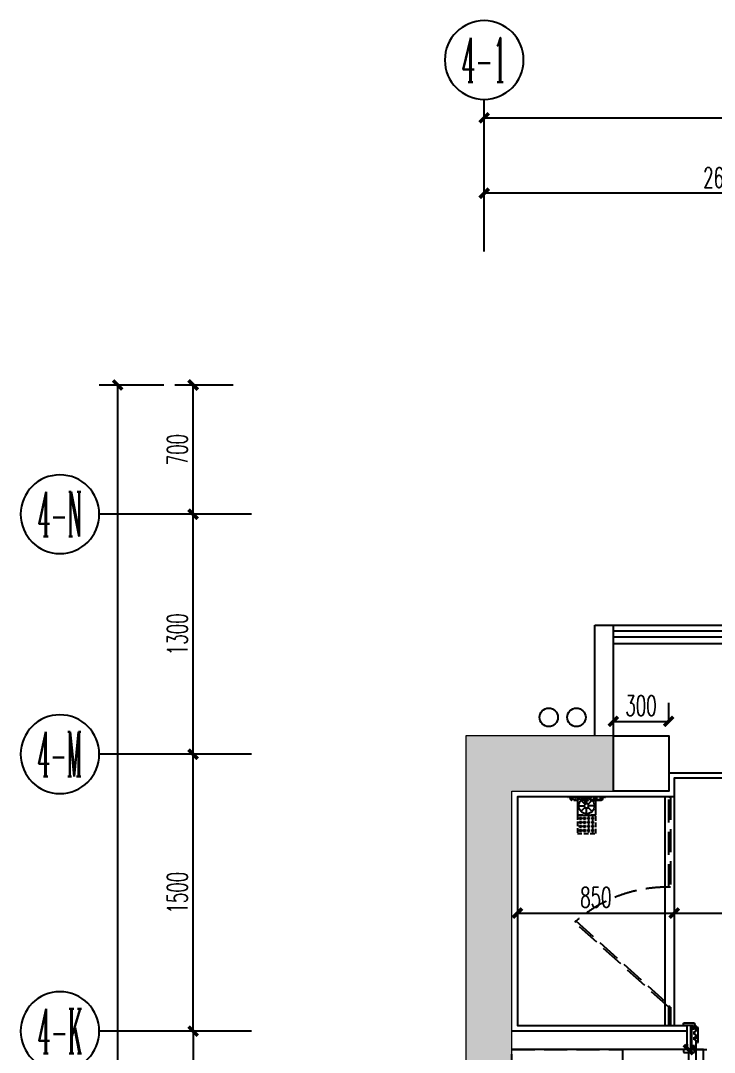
# Model space of a CAD drawing. Extents: x 184967 to 628822, y -100826 to 121332.
# Drawn here: x 329973 to 333734, y 80076 to 85665 of the extents above; entities that cross this region are included whole.
import ezdxf
from ezdxf.enums import TextEntityAlignment as Align

# ---------------------------------------------------------------- set-up
doc = ezdxf.new("R2010")
doc.units = 0
doc.header["$MEASUREMENT"] = 0
doc.linetypes.add('__DASH', pattern=[0.35, 0.25, -0.1])
doc.linetypes.add('DASH', pattern=[0.35, 0.25, -0.1])
for name, color, linetype in [('0-活动家具', 55, 'Continuous'), ('0-装饰完成面', 47, 'Continuous'), ('AXIS_TEXT', 7, 'Continuous'), ('E03-地漏', 6, 'Continuous'), ('P11-平面门套', 47, 'Continuous'), ('P11-平面门扇', 47, 'Continuous'), ('PUB_DIM', 3, 'Continuous'), ('VPIPE-污水', 2, 'DASH'), ('VPIPE-通气', 7, 'TG_T'), ('WALL', 145, 'Continuous'), ('WINDOW', 141, 'Continuous')]:
    doc.layers.add(name, color=color, linetype=linetype)
doc.layers.add('4#6#-col-2F~31F$0$COLU', color=7, linetype='Continuous', lineweight=0)
doc.layers.add('4#6#-col-2F~31F$0$COLU_HATCH', color=251, linetype='Continuous', lineweight=0)
doc.styles.add('_TCH_AXIS', font='COMPLEX', dxfattribs={"bigfont": 'GBCBIG'})
doc.styles.add('COMPLEX', font='COMPLEX')
doc.styles.add('TG_LINETYPE', font='GBXWXT', dxfattribs={"width": 0.7, "height": 3, "bigfont": 'GBCBIG'})
doc.styles.add('尺寸标注', font='txt.shx', dxfattribs={"width": 0.6, "height": 110})
doc.linetypes.add('TG_T', pattern='A,2,-0.3,["T",TG_LINETYPE,S=0.1,R=0,X=-0.23,Y=-0.1],0', length=2.3)
doc.dimstyles.new('1-50', dxfattribs={"dimscale": 50, "dimtxt": 110, "dimasz": 1, "dimexe": 2, "dimexo": 2, "dimgap": 0.6, "dimtad": 1, "dimdec": 0, "dimrnd": 5, "dimtxsty": '尺寸标注', "dimblk": 'ARCHTICK', "dimcen": 2.5, "dimclrd": 251, "dimclre": 251, "dimclrt": 50, "dimadec": 0, "dimazin": 0, "dimtfac": 1, "dimtdec": 0, "dimtix": 1, "dimtmove": 2, "dimatfit": 3, "dimldrblk": 'DOT', "dimfxl": 0, "dimarcsym": 0})

# ---------------------------------------------------------------- blocks, each defined once
blk = doc.blocks.new('$WINLIB2D$00000001')
at = {"color": 0}
for points in [[(-0.5, 0.5), (-0.5, -0.5)], [(-0.5, 0.5), (0.5, 0.5)], [(0.5, -0.5), (0.5, 0.5)], [(0.5, 0.1667), (-0.5, 0.1667)], [(0.5, -0.1667), (-0.5, -0.1667)], [(-0.5, -0.5), (0.5, -0.5)]]:
    blk.add_lwpolyline(points, dxfattribs=at)
blk = doc.blocks.new('_ArchTick')
at = {"color": 0, "linetype": 'ByBlock', "const_width": 0.4}
blk.add_lwpolyline([(-0.5, -0.5), (0.5, 0.5)], dxfattribs=at)
blk = doc.blocks.new('*D1773')
at = {"layer": 'Defpoints', "color": 0, "linetype": 'ByBlock', "transparency": 16777216}
for p in [(330499.3, 83690.6), (331224.5, 83690.6), (331224.5, 74990.6)]:
    blk.add_point(p, dxfattribs=at)
at = {"layer": 'PUB_DIM', "color": 251, "lineweight": -2, "transparency": 16777216}
for p, q in [((330749.3, 83690.6), (330399.3, 83690.6)), ((330499.3, 74990.6), (330499.3, 83690.6)), ((330749.3, 74990.6), (330399.3, 74990.6))]:
    blk.add_line(p, q, dxfattribs=at)
at = {"layer": 'PUB_DIM', "color": 251, "linetype": 'ByBlock', "lineweight": -2, "transparency": 16777216, "xscale": 50, "yscale": 50, "zscale": 50}
for p, rotation in [((330499.3, 83690.6), 90), ((330499.3, 74990.6), 270)]:
    blk.add_blockref('_ArchTick', p, dxfattribs=dict(at, rotation=rotation))
at = {"layer": 'PUB_DIM', "color": 50, "linetype": 'ByBlock', "transparency": 16777216, "insert": (330414.3, 79340.6), "char_height": 110, "attachment_point": 5, "rotation": 90, "style": '尺寸标注'}
blk.add_mtext('8700', dxfattribs=at)
blk = doc.blocks.new('_Dot')
at = {"color": 0, "linetype": 'ByBlock', "lineweight": -2}
blk.add_line((-0.5, 0), (-1, 0), dxfattribs=at)
at = {"color": 0, "linetype": 'ByBlock', "const_width": 0.5}
blk.add_lwpolyline([(-0.25, 0, 1), (0.25, 0, 1)], format="xyb", close=True, dxfattribs=at)
blk = doc.blocks.new('*D1774')
at = {"layer": 'Defpoints', "color": 0, "linetype": 'ByBlock', "transparency": 16777216}
for p in [(330908.2, 83690.6), (331224.5, 83690.6), (331224.5, 82990.6)]:
    blk.add_point(p, dxfattribs=at)
at = {"layer": 'PUB_DIM', "color": 251, "lineweight": -2, "transparency": 16777216}
for p, q in [((331124.5, 83690.6), (330808.2, 83690.6)), ((330908.2, 82990.6), (330908.2, 83690.6)), ((331124.5, 82990.6), (330808.2, 82990.6))]:
    blk.add_line(p, q, dxfattribs=at)
at = {"layer": 'PUB_DIM', "color": 251, "linetype": 'ByBlock', "lineweight": -2, "transparency": 16777216, "xscale": 50, "yscale": 50, "zscale": 50}
for p, rotation in [((330908.2, 83690.6), 90), ((330908.2, 82990.6), 270)]:
    blk.add_blockref('_ArchTick', p, dxfattribs=dict(at, rotation=rotation))
at = {"layer": 'PUB_DIM', "color": 50, "linetype": 'ByBlock', "transparency": 16777216, "insert": (330823.2, 83340.6), "char_height": 110, "attachment_point": 5, "rotation": 90, "style": '尺寸标注'}
blk.add_mtext('700', dxfattribs=at)
blk = doc.blocks.new('*D1775')
at = {"layer": 'Defpoints', "color": 0, "linetype": 'ByBlock', "transparency": 16777216}
for p in [(330908.2, 82990.6), (331224.5, 82990.6), (331224.5, 81690.6)]:
    blk.add_point(p, dxfattribs=at)
at = {"layer": 'PUB_DIM', "color": 251, "lineweight": -2, "transparency": 16777216}
for p, q in [((331124.5, 82990.6), (330808.2, 82990.6)), ((330908.2, 81690.6), (330908.2, 82990.6)), ((331124.5, 81690.6), (330808.2, 81690.6))]:
    blk.add_line(p, q, dxfattribs=at)
at = {"layer": 'PUB_DIM', "color": 251, "linetype": 'ByBlock', "lineweight": -2, "transparency": 16777216, "xscale": 50, "yscale": 50, "zscale": 50}
for p, rotation in [((330908.2, 82990.6), 90), ((330908.2, 81690.6), 270)]:
    blk.add_blockref('_ArchTick', p, dxfattribs=dict(at, rotation=rotation))
at = {"layer": 'PUB_DIM', "color": 50, "linetype": 'ByBlock', "transparency": 16777216, "insert": (330823.2, 82340.6), "char_height": 110, "attachment_point": 5, "rotation": 90, "style": '尺寸标注'}
blk.add_mtext('1300', dxfattribs=at)
blk = doc.blocks.new('*D1776')
at = {"layer": 'Defpoints', "color": 0, "linetype": 'ByBlock', "transparency": 16777216}
for p in [(330908.2, 81690.6), (331224.5, 81690.6), (331224.5, 80190.6)]:
    blk.add_point(p, dxfattribs=at)
at = {"layer": 'PUB_DIM', "color": 251, "lineweight": -2, "transparency": 16777216}
for p, q in [((331124.5, 81690.6), (330808.2, 81690.6)), ((330908.2, 80190.6), (330908.2, 81690.6)), ((331124.5, 80190.6), (330808.2, 80190.6))]:
    blk.add_line(p, q, dxfattribs=at)
at = {"layer": 'PUB_DIM', "color": 251, "linetype": 'ByBlock', "lineweight": -2, "transparency": 16777216, "xscale": 50, "yscale": 50, "zscale": 50}
for p, rotation in [((330908.2, 81690.6), 90), ((330908.2, 80190.6), 270)]:
    blk.add_blockref('_ArchTick', p, dxfattribs=dict(at, rotation=rotation))
at = {"layer": 'PUB_DIM', "color": 50, "linetype": 'ByBlock', "transparency": 16777216, "insert": (330823.2, 80940.6), "char_height": 110, "attachment_point": 5, "rotation": 90, "style": '尺寸标注'}
blk.add_mtext('1500', dxfattribs=at)
blk = doc.blocks.new('*D1777')
at = {"layer": 'Defpoints', "color": 0, "linetype": 'ByBlock', "transparency": 16777216}
for p in [(331224.5, 80190.6), (330908.2, 78790.6), (331224.5, 78790.6)]:
    blk.add_point(p, dxfattribs=at)
at = {"layer": 'PUB_DIM', "color": 251, "lineweight": -2, "transparency": 16777216}
for p, q in [((331124.5, 80190.6), (330808.2, 80190.6)), ((330908.2, 80190.6), (330908.2, 78790.6)), ((331124.5, 78790.6), (330808.2, 78790.6))]:
    blk.add_line(p, q, dxfattribs=at)
at = {"layer": 'PUB_DIM', "color": 251, "linetype": 'ByBlock', "lineweight": -2, "transparency": 16777216, "xscale": 50, "yscale": 50, "zscale": 50}
for p, rotation in [((330908.2, 80190.6), 90), ((330908.2, 78790.6), 270)]:
    blk.add_blockref('_ArchTick', p, dxfattribs=dict(at, rotation=rotation))
at = {"layer": 'PUB_DIM', "color": 50, "linetype": 'ByBlock', "transparency": 16777216, "insert": (330823.2, 79490.6), "char_height": 110, "attachment_point": 5, "rotation": 90, "style": '尺寸标注'}
blk.add_mtext('1400', dxfattribs=at)
blk = doc.blocks.new('_AXISO')
blk.add_circle((0, 0), 0.5)
at = {"layer": 'AXIS_TEXT', "style": 'COMPLEX', "width": 1.041667}
blk.add_attdef('A', text='', height=0.56, dxfattribs=at).set_placement((-0.25, -0.28), (0.25, -0.28), align=Align.FIT)
blk = doc.blocks.new('*D1789')
at = {"layer": 'Defpoints', "color": 0, "linetype": 'ByBlock', "transparency": 16777216}
for p in [(345186, 85138.3), (332486, 84413.1), (345186, 84413.1)]:
    blk.add_point(p, dxfattribs=at)
at = {"layer": 'PUB_DIM', "color": 251, "lineweight": -2, "transparency": 16777216}
for p, q in [((332486, 84888.3), (332486, 85238.3)), ((345186, 84888.3), (345186, 85238.3)), ((332486, 85138.3), (345186, 85138.3))]:
    blk.add_line(p, q, dxfattribs=at)
at = {"layer": 'PUB_DIM', "color": 251, "linetype": 'ByBlock', "lineweight": -2, "transparency": 16777216, "xscale": 50, "yscale": 50, "zscale": 50, "rotation": 180}
blk.add_blockref('_ArchTick', (332486, 85138.3), dxfattribs=at)
at = {"layer": 'PUB_DIM', "color": 251, "linetype": 'ByBlock', "lineweight": -2, "transparency": 16777216, "xscale": 50, "yscale": 50, "zscale": 50}
blk.add_blockref('_ArchTick', (345186, 85138.3), dxfattribs=at)
at = {"layer": 'PUB_DIM', "color": 50, "linetype": 'ByBlock', "transparency": 16777216, "insert": (338836, 85223.3), "char_height": 110, "attachment_point": 5, "style": '尺寸标注'}
blk.add_mtext('12700', dxfattribs=at)
blk = doc.blocks.new('*D1795')
at = {"layer": 'Defpoints', "color": 0, "linetype": 'ByBlock', "transparency": 16777216}
for p in [(332486, 84729.4), (332486, 84413.1), (335086, 84413.1)]:
    blk.add_point(p, dxfattribs=at)
at = {"layer": 'PUB_DIM', "color": 251, "lineweight": -2, "transparency": 16777216}
for p, q in [((332486, 84513.1), (332486, 84829.4)), ((335086, 84513.1), (335086, 84829.4)), ((335086, 84729.4), (332486, 84729.4))]:
    blk.add_line(p, q, dxfattribs=at)
at = {"layer": 'PUB_DIM', "color": 251, "linetype": 'ByBlock', "lineweight": -2, "transparency": 16777216, "xscale": 50, "yscale": 50, "zscale": 50, "rotation": 180}
blk.add_blockref('_ArchTick', (332486, 84729.4), dxfattribs=at)
at = {"layer": 'PUB_DIM', "color": 251, "linetype": 'ByBlock', "lineweight": -2, "transparency": 16777216, "xscale": 50, "yscale": 50, "zscale": 50}
blk.add_blockref('_ArchTick', (335086, 84729.4), dxfattribs=at)
at = {"layer": 'PUB_DIM', "color": 50, "linetype": 'ByBlock', "transparency": 16777216, "insert": (333786, 84814.4), "char_height": 110, "attachment_point": 5, "style": '尺寸标注'}
blk.add_mtext('2600', dxfattribs=at)
blk = doc.blocks.new('dfgdf')
at = {"linetype": 'DASH', "ltscale": 100}
for p, q in [((78687.7, 2714.9), (78707.7, 2714.9)), ((78687.7, 2674.9), (78687.7, 2714.9)), ((78707.7, 2714.9), (78707.7, 2674.9)), ((78595.9, 2657.9), (78595.9, 2656.9)), ((78697.5, 2659.9), (78597.5, 2659.9)), ((78618.5, 2654.9), (78597.5, 2654.9)), ((78611.1, 2667.9), (78611.1, 2661.9)), ((78612.7, 2669.9), (78612.7, 2669.9)), ((78687.7, 2674.9), (78617.7, 2674.9)), ((78618.5, 2654.9), (78666.7, 2654.9)), ((78668.7, 2657.9), (78668.7, 2656.9)), ((78697.5, 2659.9), (78797.5, 2659.9)), ((78777.7, 2674.9), (78707.7, 2674.9)), ((78726.3, 2657.9), (78726.3, 2656.9)), ((78776.5, 2654.9), (78728.3, 2654.9)), ((78776.5, 2654.9), (78797.5, 2654.9)), ((78782.7, 2669.9), (78782.7, 2669.9)), ((78784.3, 2667.9), (78784.3, 2661.9)), ((78799.5, 2657.9), (78799.5, 2656.9))]:
    blk.add_line(p, q, dxfattribs=at)
at = {"color": 250, "linetype": 'DASH', "ltscale": 100}
for p, q in [((78676, 2669.9), (78612.7, 2669.9)), ((78707.7, 2669.9), (78687.7, 2669.9)), ((78718.9, 2669.9), (78782.3, 2669.9))]:
    blk.add_line(p, q, dxfattribs=at)
at = {"color": 251, "linetype": 'DASH', "ltscale": 100}
blk.add_line((78668.7, 2656.9), (78726.3, 2656.9), dxfattribs=at)
at = {"linetype": 'DASH', "ltscale": 100}
blk.add_lwpolyline([(78747.7, 2754.9), (78647.7, 2754.9), (78647.7, 2854.9), (78747.7, 2854.9)], close=True, dxfattribs=at)
at = {"color": 250, "linetype": 'DASH', "ltscale": 100}
for points in [[(78659.7, 2832.9), (78669.7, 2832.9), (78669.7, 2842.9), (78659.7, 2842.9)], [(78659.7, 2810.9), (78669.7, 2810.9), (78669.7, 2820.9), (78659.7, 2820.9)], [(78659.7, 2788.9), (78669.7, 2788.9), (78669.7, 2798.9), (78659.7, 2798.9)], [(78681.7, 2832.9), (78691.7, 2832.9), (78691.7, 2842.9), (78681.7, 2842.9)], [(78681.7, 2810.9), (78691.7, 2810.9), (78691.7, 2820.9), (78681.7, 2820.9)], [(78681.7, 2788.9), (78691.7, 2788.9), (78691.7, 2798.9), (78681.7, 2798.9)], [(78713.7, 2832.9), (78703.7, 2832.9), (78703.7, 2842.9), (78713.7, 2842.9)], [(78713.7, 2810.9), (78703.7, 2810.9), (78703.7, 2820.9), (78713.7, 2820.9)], [(78713.7, 2788.9), (78703.7, 2788.9), (78703.7, 2798.9), (78713.7, 2798.9)], [(78735.7, 2832.9), (78725.7, 2832.9), (78725.7, 2842.9), (78735.7, 2842.9)], [(78735.7, 2810.9), (78725.7, 2810.9), (78725.7, 2820.9), (78735.7, 2820.9)], [(78735.7, 2788.9), (78725.7, 2788.9), (78725.7, 2798.9), (78735.7, 2798.9)], [(78659.7, 2766.9), (78669.7, 2766.9), (78669.7, 2776.9), (78659.7, 2776.9)], [(78681.7, 2766.9), (78691.7, 2766.9), (78691.7, 2776.9), (78681.7, 2776.9)], [(78713.7, 2766.9), (78703.7, 2766.9), (78703.7, 2776.9), (78713.7, 2776.9)], [(78735.7, 2766.9), (78725.7, 2766.9), (78725.7, 2776.9), (78735.7, 2776.9)]]:
    blk.add_lwpolyline(points, close=True, dxfattribs=at)
at = {"linetype": 'DASH', "ltscale": 100}
for centre, radius, start, end in [((78597.9, 2657.9), 2, 90, 180), ((78597.9, 2656.9), 2, 180, 270), ((78613.1, 2667.9), 2, 90, 180), ((78613.1, 2661.9), 2, 180, 270), ((78617.7, 2669.9), 5, 90, 180), ((78617.7, 2669.9), 5, 90, 180), ((78666.7, 2657.9), 2, 0, 90), ((78666.7, 2656.9), 2, 270, 0), ((78728.3, 2657.9), 2, 90, 180), ((78728.3, 2656.9), 2, 180, 270), ((78777.7, 2669.9), 5, 0, 90), ((78782.3, 2667.9), 2, 0, 90), ((78782.3, 2661.9), 2, 270, 0), ((78797.5, 2657.9), 2, 0, 90), ((78797.5, 2656.9), 2, 270, 0)]:
    blk.add_arc(centre, radius, start, end, dxfattribs=at)
blk = doc.blocks.new('A$C76680096')
at = {"color": 250, "ltscale": 10}
for p, q in [((22.8, 77.2), (44.4, 55.6)), ((50, 88.5), (50, 58)), ((77.2, 77.2), (55.6, 55.6)), ((11.5, 50), (42, 50)), ((22.8, 22.8), (44.4, 44.4)), ((50, 11.5), (50, 42)), ((77.2, 22.8), (55.6, 44.4)), ((88.5, 50), (58, 50))]:
    blk.add_line(p, q, dxfattribs=at)
blk.add_lwpolyline([(0, 0), (100, 0), (100, 100), (0, 100)], close=True)
blk.add_circle((50, 50), 42)
blk = doc.blocks.new('*U1742')
at = {"color": 251}
for p, q in [((20.1, 125), (20.1, 45)), ((770.1, 125), (770.1, 45))]:
    blk.add_line(p, q, dxfattribs=at)
at = {"layer": 'P11-平面门套', "ltscale": 200}
for p, q in [((0, 168.4), (1.6, 170)), ((0, 155), (0, 168.4)), ((1.6, 170), (58.4, 170)), ((58.4, 170), (60, 168.4)), ((60, 168.4), (60, 140)), ((731.8, 170), (730.2, 168.4)), ((730.2, 168.4), (730.2, 140)), ((788.6, 170), (731.8, 170)), ((790.2, 168.4), (788.6, 170)), ((790.2, 155), (790.2, 168.4)), ((51, 155), (0, 155)), ((40, 155), (40, 25)), ((43, 25), (43, 155)), ((43, 155), (43, 25)), ((51, 135), (51, 155)), ((52, 140), (51, 141)), ((60, 135), (51, 135)), ((60, 140), (52, 140)), ((60, 135), (60, 167)), ((68, 155), (60, 155)), ((68, 102.8), (68, 155)), ((68, 117), (72.1, 117)), ((72.1, 109.3), (72.1, 117)), ((75.9, 109.3), (75.9, 117)), ((75.9, 117), (80, 117)), ((80, 117), (80, 35)), ((710.2, 117), (710.2, 35)), ((714.2, 117), (710.2, 117)), ((714.2, 109.3), (714.2, 117)), ((722.2, 117), (718.1, 117)), ((718.1, 109.3), (718.1, 117)), ((722.2, 155), (730.2, 155)), ((722.2, 102.8), (722.2, 155)), ((730.2, 135), (730.2, 167)), ((730.2, 140), (738.2, 140)), ((730.2, 135), (739.2, 135)), ((738.2, 140), (739.2, 141)), ((739.2, 135), (739.2, 155)), ((739.2, 155), (790.2, 155)), ((747.2, 25), (747.2, 155)), ((747.2, 155), (747.2, 25)), ((750.2, 155), (750.2, 25)), ((59, 102.8), (59, 86.8)), ((68, 102.8), (59, 102.8)), ((59, 86.8), (68, 86.8)), ((68, 73.4), (59, 73.4)), ((59, 73.4), (59, 57.4)), ((59, 57.4), (68, 57.4)), ((68, 73.4), (68, 96.8)), ((68, 25), (68, 57.4)), ((72.1, 109.3), (75.9, 109.3)), ((718.1, 109.3), (714.2, 109.3)), ((722.2, 102.8), (731.2, 102.8)), ((722.2, 73.4), (722.2, 96.8)), ((731.2, 86.8), (722.2, 86.8)), ((722.2, 73.4), (731.2, 73.4)), ((722.2, 25), (722.2, 57.4)), ((731.2, 57.4), (722.2, 57.4)), ((731.2, 102.8), (731.2, 86.8)), ((731.2, 73.4), (731.2, 57.4)), ((51, 25), (0, 25)), ((0, 25), (0, 11.6)), ((0, 11.6), (1.6, 10)), ((1.6, 10), (58.4, 10)), ((43, 25), (51, 25)), ((60, 45), (51, 45)), ((51, 45), (51, 25)), ((52, 40), (51, 39)), ((60, 40), (52, 40)), ((58.4, 10), (60, 11.6)), ((60, 45), (60, 11.6)), ((60, 12), (60, 40)), ((68, 25), (60, 25)), ((80, 35), (68, 35)), ((710.2, 35), (722.2, 35)), ((722.2, 25), (730.2, 25)), ((730.2, 45), (730.2, 11.6)), ((730.2, 45), (739.2, 45)), ((730.2, 40), (738.2, 40)), ((730.2, 12), (730.2, 40)), ((731.8, 10), (730.2, 11.6)), ((788.6, 10), (731.8, 10)), ((738.2, 40), (739.2, 39)), ((739.2, 45), (739.2, 25)), ((739.2, 25), (790.2, 25)), ((747.2, 25), (739.2, 25)), ((790.2, 11.6), (788.6, 10)), ((790.2, 25), (790.2, 11.6))]:
    blk.add_line(p, q, dxfattribs=at)
at = {"layer": 'P11-平面门套'}
for p, q in [((20.1, 125), (20.1, 155)), ((770.1, 125), (770.1, 155)), ((20.1, 45), (20.1, 25)), ((770.1, 45), (770.1, 25))]:
    blk.add_line(p, q, dxfattribs=at)
blk = doc.blocks.new('*D1757')
at = {"layer": 'Defpoints', "color": 0, "linetype": 'ByBlock', "transparency": 16777216}
for p in [(332666, 80893.6), (333516, 80893.6), (333516, 80830.1)]:
    blk.add_point(p, dxfattribs=at)
at = {"layer": 'WALL', "color": 251, "lineweight": -2, "transparency": 16777216}
for p, q in [((332666, 80830.1), (332666, 80730.1)), ((332666, 80830.1), (333516, 80830.1)), ((333516, 80830.1), (333516, 80730.1))]:
    blk.add_line(p, q, dxfattribs=at)
at = {"layer": 'WALL', "color": 251, "linetype": 'ByBlock', "lineweight": -2, "transparency": 16777216, "xscale": 50, "yscale": 50, "zscale": 50, "rotation": 180}
blk.add_blockref('_ArchTick', (332666, 80830.1), dxfattribs=at)
at = {"layer": 'WALL', "color": 251, "linetype": 'ByBlock', "lineweight": -2, "transparency": 16777216, "xscale": 50, "yscale": 50, "zscale": 50}
blk.add_blockref('_ArchTick', (333516, 80830.1), dxfattribs=at)
at = {"layer": 'WALL', "color": 50, "linetype": 'ByBlock', "transparency": 16777216, "insert": (333091, 80915.1), "char_height": 110, "attachment_point": 5, "style": '尺寸标注'}
blk.add_mtext('850', dxfattribs=at)
blk = doc.blocks.new('*D1758')
at = {"layer": 'Defpoints', "color": 0, "linetype": 'ByBlock', "transparency": 16777216}
for p in [(333516, 80893.6), (334406, 80830.1), (334406, 80830.1)]:
    blk.add_point(p, dxfattribs=at)
at = {"layer": 'WALL', "color": 251, "lineweight": -2, "transparency": 16777216}
for p, q in [((333516, 80830.1), (333516, 80730.1)), ((333516, 80830.1), (334406, 80830.1)), ((334406, 80830.1), (334406, 80730.1))]:
    blk.add_line(p, q, dxfattribs=at)
at = {"layer": 'WALL', "color": 251, "linetype": 'ByBlock', "lineweight": -2, "transparency": 16777216, "xscale": 50, "yscale": 50, "zscale": 50, "rotation": 180}
blk.add_blockref('_ArchTick', (333516, 80830.1), dxfattribs=at)
at = {"layer": 'WALL', "color": 251, "linetype": 'ByBlock', "lineweight": -2, "transparency": 16777216, "xscale": 50, "yscale": 50, "zscale": 50}
blk.add_blockref('_ArchTick', (334406, 80830.1), dxfattribs=at)
at = {"layer": 'WALL', "color": 50, "linetype": 'ByBlock', "transparency": 16777216, "insert": (333961, 80915.1), "char_height": 110, "attachment_point": 5, "style": '尺寸标注'}
blk.add_mtext('890', dxfattribs=at)
blk = doc.blocks.new('*D1760')
at = {"layer": 'Defpoints', "color": 0, "linetype": 'ByBlock', "transparency": 16777216}
for p in [(333540.9, 80090.6), (333490.9, 79140.6), (333592.9, 79140.6)]:
    blk.add_point(p, dxfattribs=at)
at = {"layer": 'WALL', "color": 251, "lineweight": -2, "transparency": 16777216}
for p, q in [((333592.9, 80090.6), (333692.9, 80090.6)), ((333592.9, 80090.6), (333592.9, 79140.6)), ((333590.9, 79140.6), (333692.9, 79140.6))]:
    blk.add_line(p, q, dxfattribs=at)
at = {"layer": 'WALL', "color": 251, "linetype": 'ByBlock', "lineweight": -2, "transparency": 16777216, "xscale": 50, "yscale": 50, "zscale": 50}
for p, rotation in [((333592.9, 80090.6), 90), ((333592.9, 79140.6), 270)]:
    blk.add_blockref('_ArchTick', p, dxfattribs=dict(at, rotation=rotation))
at = {"layer": 'WALL', "color": 50, "linetype": 'ByBlock', "transparency": 16777216, "insert": (333507.9, 79615.6), "char_height": 110, "attachment_point": 5, "rotation": 90, "style": '尺寸标注'}
blk.add_mtext('950', dxfattribs=at)
blk = doc.blocks.new('*D1747')
at = {"layer": 'Defpoints', "color": 0, "linetype": 'ByBlock', "transparency": 16777216}
for p in [(333486, 81868.8), (333186, 81790.6), (333486, 81790.6)]:
    blk.add_point(p, dxfattribs=at)
at = {"layer": 'WALL', "color": 251, "lineweight": -2, "transparency": 16777216}
for p, q in [((333186, 81868.8), (333186, 81968.8)), ((333486, 81868.8), (333486, 81968.8)), ((333186, 81868.8), (333486, 81868.8))]:
    blk.add_line(p, q, dxfattribs=at)
at = {"layer": 'WALL', "color": 251, "linetype": 'ByBlock', "lineweight": -2, "transparency": 16777216, "xscale": 50, "yscale": 50, "zscale": 50, "rotation": 180}
blk.add_blockref('_ArchTick', (333186, 81868.8), dxfattribs=at)
at = {"layer": 'WALL', "color": 251, "linetype": 'ByBlock', "lineweight": -2, "transparency": 16777216, "xscale": 50, "yscale": 50, "zscale": 50}
blk.add_blockref('_ArchTick', (333486, 81868.8), dxfattribs=at)
at = {"layer": 'WALL', "color": 50, "linetype": 'ByBlock', "transparency": 16777216, "insert": (333336, 81953.8), "char_height": 110, "attachment_point": 5, "style": '尺寸标注'}
blk.add_mtext('300', dxfattribs=at)

msp = doc.modelspace()

# ---------------------------------------------------------------- hatches: boundary and pattern name
at = {"layer": '4#6#-col-2F~31F$0$COLU_HATCH'}
msp.add_hatch(color=252, dxfattribs=at).paths.add_polyline_path([(332786, 75190.6), (332786, 75490.6), (332636, 75490.6), (332636, 81490.6), (333186, 81490.6), (333186, 81790.6), (332386, 81790.6), (332386, 75190.6)])

# ---------------------------------------------------------------- linework, layer by layer
at = {"layer": '0-活动家具', "linetype": '__DASH', "ltscale": 500}
msp.add_lwpolyline([(332636, 80090.6), (333236, 80090.6), (333236, 79140.6), (334636, 79140.6), (334636, 78540.6), (332636, 78540.6), (332636, 80090.6)], dxfattribs=at)
at = {"layer": '0-装饰完成面'}
msp.add_lwpolyline([(334336, 80220.6), (334956, 80220.6), (334956, 81560.6), (333516, 81560.6), (333516, 81460.6), (332666, 81460.6), (332666, 80220.6), (333586, 80220.6)], dxfattribs=at)
at = {"layer": '4#6#-col-2F~31F$0$COLU', "color": 6}
msp.add_lwpolyline([(332786, 75190.6), (332786, 75490.6), (332636, 75490.6), (332636, 81490.6), (333186, 81490.6), (333186, 81790.6), (332386, 81790.6), (332386, 75190.6)], close=True, dxfattribs=at)
at = {"layer": 'P11-平面门套'}
for p, q in [((333466, 81460.6), (333466, 80220.6)), ((333516, 81460.6), (333516, 80220.6))]:
    msp.add_line(p, q, dxfattribs=at)
at = {"layer": 'P11-平面门扇', "linetype": 'DASH', "ltscale": 500}
for points in [[(333496, 80970.6), (333486, 80970.6), (333486, 81460.6), (333496, 81460.6)], [(333493.1, 80327.7), (333486, 80320.6), (332976.4, 80780.3), (332983.5, 80787.3)], [(333496, 80220.6), (333486, 80220.6), (333486, 80320.6), (333496, 80320.6)]]:
    msp.add_lwpolyline(points, close=True, dxfattribs=at)
at = {"layer": 'P11-平面门扇'}
msp.add_lwpolyline([(333673.9, 80090.6), (333633.9, 80090.6), (333633.9, 79386.5), (333673.9, 79386.5)], close=True, dxfattribs=at)
at = {"layer": 'P11-平面门扇', "color": 250, "linetype": 'DASH', "ltscale": 500}
msp.add_arc((333478.8, 80212.8), 757.9, 89.4524, 131.5163, dxfattribs=at)
at = {"layer": 'PUB_DIM', "linetype": 'ByBlock'}
for p, q in [((332486, 84413.1), (332486, 85237.9)), ((331224.5, 82990.6), (330399.7, 82990.6)), ((331224.5, 81690.6), (330399.7, 81690.6)), ((331224.5, 80190.6), (330399.7, 80190.6))]:
    msp.add_line(p, q, dxfattribs=at)
at = {"layer": 'VPIPE-污水', "linetype": 'Continuous'}
msp.add_circle((332986, 81890.6), 50, dxfattribs=at)
at = {"layer": 'VPIPE-通气', "linetype": 'Continuous'}
msp.add_circle((332836, 81890.6), 50, dxfattribs=at)
at = {"layer": 'WALL'}
for p, q in [((333086, 82290.6), (333086, 82390.6)), ((333086, 82390.6), (333186, 82390.6)), ((333186, 82290.6), (333186, 82390.6)), ((333086, 81790.6), (333086, 82290.6)), ((333186, 81590.6), (333186, 82290.6)), ((333586, 80190.6), (332636, 80190.6)), ((333586, 80090.6), (333586, 80190.6)), ((333586, 80090.6), (332636, 80090.6))]:
    msp.add_line(p, q, dxfattribs=at)
msp.add_lwpolyline([(333186, 81790.6), (333486, 81790.6), (333486, 81490.6), (333186, 81490.6)], close=True, dxfattribs=at)
at = {"layer": 'WINDOW'}
msp.add_line((333486, 81590.6), (334986, 81590.6), dxfattribs=at)

# ---------------------------------------------------------------- block references
at = {"layer": '0-活动家具', "color": 251, "ltscale": 6, "xscale": -1, "rotation": 180.0004075153189}
msp.add_blockref('dfgdf', (254343.3, 84115), dxfattribs=at)
at = {"layer": 'E03-地漏', "rotation": 90}
msp.add_blockref('A$C76680096', (333091, 81360.6), dxfattribs=at)
at = {"layer": 'P11-平面门套', "rotation": 180}
msp.add_blockref('*U1742', (334356.1, 80245.6), dxfattribs=at)
at = {"layer": 'PUB_DIM', "linetype": 'ByBlock'}
ref = msp.add_blockref('_AXISO', (332486, 85451.3), dxfattribs=dict(at, xscale=-426.6560000000001, yscale=426.6560000000001, zscale=426.6560000000001))
ref.add_attrib('A', '4-1', dxfattribs={"layer": 'AXIS_TEXT', "height": 241.35, "style": '_TCH_AXIS', "width": 0.375}).set_placement((332365.3, 85330.6), (332606.7, 85330.6), align=Align.FIT)
ref = msp.add_blockref('_AXISO', (330186.3, 82990.6), dxfattribs=dict(at, xscale=-426.6560000000001, yscale=426.6560000000001, zscale=426.6560000000001))
ref.add_attrib('A', '4-N', dxfattribs={"layer": 'AXIS_TEXT', "height": 241.35, "style": '_TCH_AXIS', "width": 0.318182}).set_placement((330065.7, 82870), (330307, 82870), align=Align.FIT)
ref = msp.add_blockref('_AXISO', (330186.3, 81690.6), dxfattribs=dict(at, xscale=-426.6560000000001, yscale=426.6560000000001, zscale=426.6560000000001))
ref.add_attrib('A', '4-M', dxfattribs={"layer": 'AXIS_TEXT', "height": 241.35, "style": '_TCH_AXIS', "width": 0.308824}).set_placement((330065.7, 81570), (330307, 81570), align=Align.FIT)
ref = msp.add_blockref('_AXISO', (330186.3, 80190.6), dxfattribs=dict(at, xscale=-426.6560000000001, yscale=426.6560000000001, zscale=426.6560000000001))
ref.add_attrib('A', '4-K', dxfattribs={"layer": 'AXIS_TEXT', "height": 241.35, "style": '_TCH_AXIS', "width": 0.318182}).set_placement((330065.7, 80070), (330307, 80070), align=Align.FIT)
at = {"layer": 'WINDOW', "xscale": 1800, "yscale": -100, "zscale": 1800}
msp.add_blockref('$WINLIB2D$00000001', (334086, 82340.6), dxfattribs=at)

# ---------------------------------------------------------------- dimensions: what is measured, and where the dimension line sits
at = {"layer": 'PUB_DIM', "linetype": 'ByBlock'}
for p1, p2, distance, picture, middle in [((332486, 84413.1), (345186, 84413.1), 725.2, '*D1789', (338836, 85223.3)), ((331224.5, 74990.6), (331224.5, 83690.6), 725.2, '*D1773', (330414.3, 79340.6)), ((331224.5, 82990.6), (331224.5, 83690.6), 316.3, '*D1774', (330823.2, 83340.6)), ((331224.5, 81690.6), (331224.5, 82990.6), 316.3, '*D1775', (330823.2, 82340.6)), ((331224.5, 80190.6), (331224.5, 81690.6), 316.3, '*D1776', (330823.2, 80940.6))]:
    dim = msp.add_aligned_dim(p1=p1, p2=p2, distance=distance, dimstyle='1-50', override={"dimfxl": 5, "dimfxlon": 1}, dxfattribs=at)
    dim.commit()
    dim.dimension.update_dxf_attribs({"geometry": picture, "text_midpoint": middle})
for base, p1, p2, angle, picture, middle in [((332486, 84729.4), (335086, 84413.1), (332486, 84413.1), 180, '*D1795', (333786, 84814.4)), ((330908.2, 78790.6), (331224.5, 80190.6), (331224.5, 78790.6), 270, '*D1777', (330823.2, 79490.6))]:
    dim = msp.add_linear_dim(base=base, p1=p1, p2=p2, angle=angle, dimstyle='1-50', override={"dimfxl": 5, "dimfxlon": 1}, dxfattribs=at)
    dim.commit()
    dim.dimension.update_dxf_attribs({"geometry": picture, "text_midpoint": middle})
at = {"layer": 'WALL', "color": 1, "linetype": 'ByBlock'}
for base, p1, p2, override, picture, middle in [((333486, 81868.8), (333186, 81790.6), (333486, 81790.6), {"dimfxl": 5, "dimfxlon": 1}, '*D1747', (333336, 81953.8)), ((333516, 80830.1), (332666, 80893.6), (333516, 80893.6), {"dimfxl": 5.5, "dimfxlon": 1}, '*D1757', (333091, 80915.1)), ((334406, 80830.1), (333516, 80893.6), (334406, 80830.1), {"dimfxl": 5.5, "dimfxlon": 1}, '*D1758', (333961, 80915.1))]:
    dim = msp.add_linear_dim(base=base, p1=p1, p2=p2, dimstyle='1-50', override=override, dxfattribs=at)
    dim.commit()
    dim.dimension.update_dxf_attribs({"geometry": picture, "text_midpoint": middle})
dim = msp.add_linear_dim(base=(333592.9, 79140.6), p1=(333540.9, 80090.6), p2=(333490.9, 79140.6), angle=90, dimstyle='1-50', override={"dimfxl": 5.5, "dimfxlon": 1}, dxfattribs=at)
dim.commit()
dim.dimension.update_dxf_attribs({"geometry": '*D1760', "text_midpoint": (333507.9, 79615.6)})

doc.saveas('drawing.dxf')
